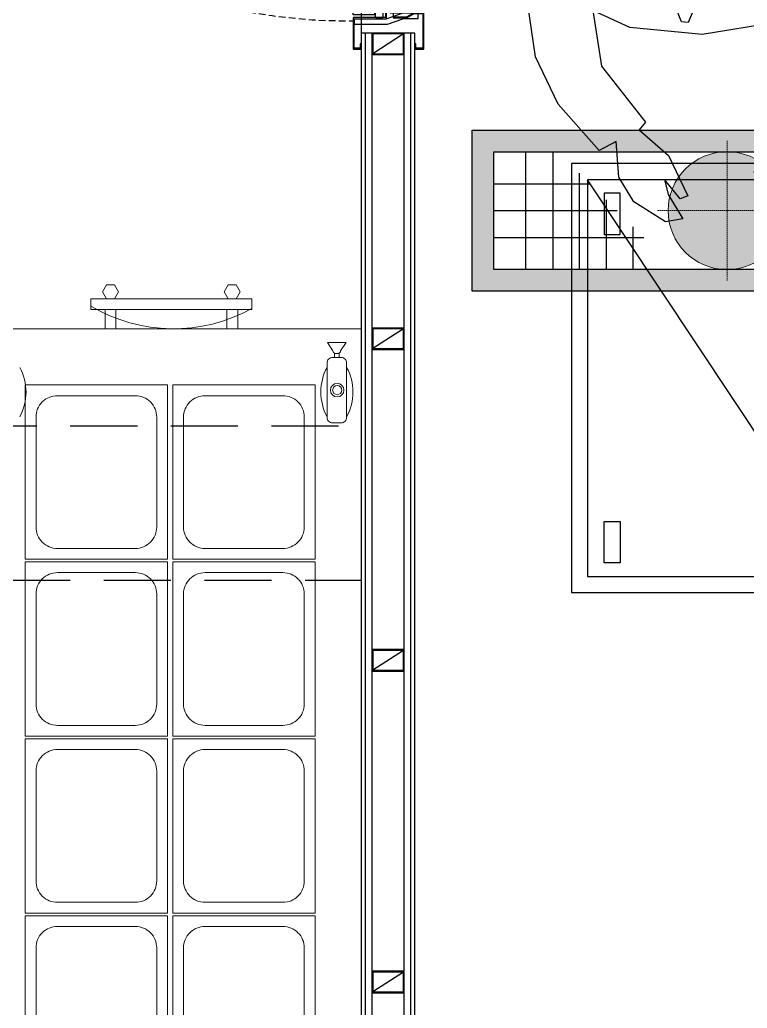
# Model space of a CAD drawing. Header units: millimetres. Extents: x -29311 to -3405, y 28913 to 42880.
# Drawn here: x -16704.9 to -16569.3, y 39549 to 39733.4 of the extents above; entities that cross this region are included whole.
import ezdxf

# ---------------------------------------------------------------- set-up
doc = ezdxf.new("R2010")
doc.units = ezdxf.units.MM
doc.linetypes.add('DASHED2', pattern=[0.375, 0.25, -0.125])
doc.linetypes.add('HIDDEN', pattern=[0.375, 0.25, -0.125])
for name, color, linetype in [('A-BA-HIDDEN', 136, 'HIDDEN'), ('A-DUVAR-ALCIPAN', 9, 'Continuous'), ('A-DUVAR-ALCIPAN-CELIK', 144, 'Continuous'), ('A-KAPI-AHSAP', 245, 'Continuous'), ('A-KAPI-AKSESUAR', 206, 'Continuous'), ('A-KAPI-METAL', 84, 'Continuous'), ('A-KAPI-PROFIL', 206, 'Continuous'), ('A-MERDIVEN', 125, 'Continuous'), ('A-SIVA-ALCIPAN', 247, 'Continuous'), ('A-SIVA-IC', 97, 'Continuous'), ('Duvar-200 cm', 7, 'Continuous'), ('Kıtc-002 Çizgi', 7, 'Continuous'), ('Kıtc-039 İnsan', 32, 'Continuous')]:
    doc.layers.add(name, color=color, linetype=linetype)
for name, color, linetype, lineweight in [('OC-Mutfak Ekipman', 157, 'Continuous', 0), ('TES_SU', 150, 'Continuous', 25), ('yerizg-a', 7, 'Continuous', 15), ('yerizg-b', 7, 'Continuous', 9)]:
    doc.layers.add(name, color=color, linetype=linetype, lineweight=lineweight)

# ---------------------------------------------------------------- blocks, each defined once
blk = doc.blocks.new('A$C1989330F')
at = {"layer": 'A-KAPI-AKSESUAR'}
blk.add_lwpolyline([(27.5, 0), (-27.5, 0), (-27.5, -8), (27.5, -8)], close=True, dxfattribs=at)
blk.add_lwpolyline([(-125, -45), (-20, -45, 0.414214), (-10, -35), (-10, -8), (10, -8), (10, -32, -0.414214), (-23, -65), (-125, -65)], format="xyb", close=True, dxfattribs=at)
blk = doc.blocks.new('*U51')
at = {"ltscale": 12}
h = blk.add_hatch(dxfattribs=at)
h.set_pattern_fill('ANSI31', color=8, scale=5, angle=45)
h.set_pattern_definition([(90, (48.085, 20), (-15.875, 3e-15), [])])
h.paths.add_polyline_path([(1004.1, -130), (44, -130), (44, -160), (1004.1, -160)])
at = {"color": 8, "linetype": 'HIDDEN', "ltscale": 50}
blk.add_lwpolyline([(12.6, -176.2), (12.6, -1188.7, 0.417281), (1025, -165.6)], format="xyb", dxfattribs=at)
at = {"layer": 'A-KAPI-AHSAP'}
for points in [[(44, -165), (34, -165), (34, -148), (34, -148), (34, -125), (44, -125), (44, -165)], [(44, -125), (1004.1, -125)], [(1004.1, -165), (1004.1, -125), (1014.1, -125), (1014.1, -165), (1014.1, -165), (1014.1, -165), (1004.1, -165)], [(1004.1, -165), (44, -165)]]:
    blk.add_lwpolyline(points, dxfattribs=at)
blk.add_lwpolyline([(1004.1, -130), (44, -130), (44, -160), (1004.1, -160)], close=True, dxfattribs=at)
at = {"layer": 'A-KAPI-AKSESUAR'}
for radius in [10, 5, 4]:
    blk.add_circle((12, -175), radius, dxfattribs=at)
at = {"layer": 'A-KAPI-METAL'}
for points in [[(-29, -33.5), (39, -33.5, -0.414214), (40, -34.5), (40, -95.9), (38, -95.9), (38, -36, 0.414214), (37.5, -35.5), (-27.5, -35.5, 0.414214), (-28, -36), (-28, -47.5, 0.414214), (-27.5, -48), (-20, -48), (-20, -50), (-29, -50, -0.414214), (-30, -49), (-30, -34.5, -0.414214)], [(1077.1, -33.5), (1009.1, -33.5, 0.414214), (1008.1, -34.5), (1008.1, -95.9), (1010.1, -95.9), (1010.1, -36, -0.414214), (1010.6, -35.5), (1075.6, -35.5, -0.414214), (1076.1, -36), (1076.1, -47.5, -0.414214), (1075.6, -48), (1068.1, -48), (1068.1, -50), (1077.1, -50, 0.414214), (1078.1, -49), (1078.1, -34.5, 0.414214)], [(-30, -151, -0.414214), (-29, -150), (-20, -150), (-20, -152), (-27.5, -152, 0.414214), (-28, -152.5), (-28, -162.5, 0.414214), (-27.5, -163), (26.5, -163, 0.414214), (27, -162.5), (27, -105, -0.414214), (28.2, -104), (41, -104, -0.414154), (42, -105), (42, -119.5), (42, -94.8), (42, -80.7), (42, -94.8), (40, -94.8), (40, -80.7, -1), (44, -80.7), (44, -119.8, -0.934642), (40, -119.5), (40, -106.5, 0.414214), (39.5, -106), (29.5, -106, 0.414214), (29, -106.5), (29, -164, -0.414214), (28, -165), (-29, -165, -0.414214), (-30, -164)], [(1078.1, -151, 0.414214), (1077.1, -150), (1068.1, -150), (1068.1, -152), (1075.6, -152, -0.414214), (1076.1, -152.5), (1076.1, -162.5, -0.414214), (1075.6, -163), (1021.6, -163, -0.414214), (1021.1, -162.5), (1021.1, -104, 0.414214), (1019.8, -103), (1007.1, -103, 0.414154), (1006.1, -104), (1006.1, -119.5), (1006.1, -94.8), (1006.1, -80.7), (1006.1, -94.8), (1008.1, -94.8), (1008.1, -80.7, 1), (1004.1, -80.7), (1004.1, -119.8, 0.938583), (1008.1, -119.5), (1008.1, -105.5, -0.414214), (1008.6, -105), (1018.5, -105, -0.414214), (1019.1, -105.5), (1019.1, -164, 0.414214), (1020.1, -165), (1077.1, -165, 0.414214), (1078.1, -164)]]:
    blk.add_lwpolyline(points, format="xyb", close=True, dxfattribs=at)
at = {"layer": 'A-KAPI-PROFIL'}
for points in [[(16.5, -100.9), (27.5, -70.4), (27.5, -36.5), (37.5, -36.5), (37.5, -72.2), (25.9, -104.3), (25.9, -163), (16.5, -163)], [(1031.6, -100.9), (1020.6, -70.4), (1020.6, -43.8), (1010.6, -43.8), (1010.6, -72.2), (1022.2, -104.3), (1022.2, -163), (1031.6, -163)]]:
    blk.add_lwpolyline(points, close=True, dxfattribs=at)
for points in [[(36.5, -36.8), (37.5, -36.8), (37.5, -52.5), (29.6, -66.1), (29.6, -89.8), (36.6, -89.8), (36.6, -90.8), (28.6, -90.8), (28.6, -65.8), (36.5, -52.2), (36.5, -36.8)], [(1011.6, -36.8), (1010.6, -36.8), (1010.6, -52.5), (1018.5, -66.1), (1018.5, -89.8), (1011.5, -89.8), (1011.5, -90.8), (1019.5, -90.8), (1019.5, -65.8), (1011.6, -52.2), (1011.6, -36.8)]]:
    blk.add_lwpolyline(points, dxfattribs=at)
at = {"layer": 'A-KAPI-PROFIL', "color": 8}
for points in [[(39.7, -111.2, 0.414214), (37.7, -109.2), (31.3, -109.2, 0.414214), (29.3, -111.2), (29.3, -122, 0.414214), (31.3, -124), (45.3, -124, 0.414214), (46.3, -123), (46.3, -120, 1), (44.3, -120), (44.3, -121.5), (39.7, -121.5)], [(1018.8, -111.2, 0.414214), (1016.8, -109.2), (1010.4, -109.2, 0.414214), (1008.4, -111.2), (1008.4, -121.5), (1003.8, -121.5), (1003.8, -120, 1), (1001.8, -120), (1001.8, -123, 0.414214), (1002.8, -124), (1014.1, -124), (1016.8, -124, 0.414214), (1018.8, -122)]]:
    blk.add_lwpolyline(points, format="xyb", close=True, dxfattribs=at)
at = {"layer": 'DEFPOINTS', "linetype": 'ByBlock', "ltscale": 12}
for p, q in [((0, -50), (0, -150)), ((1048.1, -50), (1048.1, -125))]:
    blk.add_line(p, q, dxfattribs=at)
at = {"ltscale": 12, "xscale": -1, "rotation": 180}
blk.add_blockref('A$C1989330F', (916, -125), dxfattribs=at)
at = {"ltscale": 12}
blk.add_blockref('A$C1989330F', (916, -165), dxfattribs=at)
blk = doc.blocks.new('40 60')
at = {"layer": 'A-DUVAR-ALCIPAN-CELIK'}
for points in [[(82132.16, 6001.66), (82132.16, 6007.66), (82128.16, 6007.66), (82128.16, 6001.66)], [(82132.01, 6001.81), (82132.01, 6007.51), (82128.31, 6007.51), (82128.31, 6001.81)]]:
    blk.add_lwpolyline(points, close=True, dxfattribs=at)
blk.add_lwpolyline([(82128.31, 6007.51), (82132.01, 6001.81)], dxfattribs=at)
blk = doc.blocks.new('Y-SIFON')
at = {"layer": 'yerizg-a', "color": 0, "linetype": 'Continuous'}
blk.add_circle((0, 0), 11, dxfattribs=at)
at = {"layer": 'yerizg-b', "color": 0, "linetype": 'DASHED2'}
for points in [[(0, 13), (0, -13)], [(-13, 0), (13, 0)]]:
    blk.add_lwpolyline(points, dxfattribs=at)
blk = doc.blocks.new('YS-95')
at = {"layer": 'TES_SU'}
h = blk.add_hatch(color=256, dxfattribs=at)
h.dxf.hatch_style = 1
h.paths.add_polyline_path([(93083.26, 14166.91), (93083.26, 14136.91), (93178.26, 14136.91), (93178.26, 14166.91)])
h.paths.add_polyline_path([(93087.26, 14162.91), (93174.26, 14162.91), (93174.26, 14140.91), (93087.26, 14140.91)], flags=16)
h.paths.add_polyline_path([(93103.26, 14156.91), (93103.26, 14151.91), (93108.26, 14151.91), (93108.26, 14146.91), (93093.26, 14146.91), (93093.26, 14156.91)], flags=0)
h.paths.add_polyline_path([(93119.76, 14151.91, -1), (93141.76, 14151.91, -1)], flags=16)
h.paths.add_polyline_path([(93158.26, 14156.91), (93168.26, 14156.91), (93168.26, 14146.91), (93158.26, 14146.91)], flags=0)
at = {"layer": 'TES_SU', "color": 0}
for p, q in [((93093.26, 14140.91), (93093.26, 14162.91)), ((93098.26, 14162.91), (93098.26, 14140.91)), ((93148.26, 14162.91), (93148.26, 14154.91)), ((93153.26, 14162.91), (93153.26, 14149.91)), ((93158.26, 14162.91), (93158.26, 14144.91)), ((93163.26, 14140.91), (93163.26, 14162.91)), ((93168.26, 14162.91), (93168.26, 14140.91)), ((93103.26, 14140.91), (93103.26, 14158.91)), ((93087.26, 14156.91), (93105.26, 14156.91)), ((93174.26, 14156.91), (93156.26, 14156.91)), ((93108.26, 14140.91), (93108.26, 14153.91)), ((93087.26, 14151.91), (93110.26, 14151.91)), ((93174.26, 14151.91), (93151.26, 14151.91)), ((93113.26, 14140.91), (93113.26, 14148.91)), ((93087.26, 14146.91), (93115.26, 14146.91)), ((93174.26, 14146.91), (93156.26, 14146.91))]:
    blk.add_line(p, q, dxfattribs=at)
for points in [[(93083.26, 14166.91), (93178.26, 14166.91), (93178.26, 14136.91), (93083.26, 14136.91)], [(93087.26, 14162.91), (93174.26, 14162.91), (93174.26, 14140.91), (93087.26, 14140.91)]]:
    blk.add_lwpolyline(points, close=True, dxfattribs=at)
at = {"layer": 'TES_SU', "color": 0, "linetype": 'Continuous'}
blk.add_blockref('Y-SIFON', (93130.76, 14151.91), dxfattribs=at)
blk = doc.blocks.new('A$C580B273A')
at = {"layer": 'Kıtc-039 İnsan', "linetype": 'ByBlock'}
blk.add_line((3, 3), (77, 52), dxfattribs=at)
at = {"layer": 'Kıtc-039 İnsan', "linetype": 'ByBlock', "elevation": 0}
blk.add_lwpolyline([(106.33, 16.93), (104.11, 30.67), (105.36, 44.13), (108.55, 51.06), (98.18, 49.41), (87.72, 41.19), (86.28, 42.43), (81.5, 36.95), (74, 33.31), (73.42, 34.75), (77.04, 37.67), (74.23, 36.99), (69.68, 34.29), (69.13, 37.47), (72.87, 43.4), (77.44, 46.17), (84.11, 46.66), (82.42, 49.88), (91.06, 57.52), (99.89, 61.74), (115.27, 63.94), (127.25, 56.67), (135.53, 44.01), (137.8, 29.14), (134.26, 15.8), (122.5, 5.45), (116.72, 3.13), (102.79, 4.49), (92.02, 6.85), (88.49, 7.36), (82.26, 10.6), (78.68, 9.5), (73.09, 12.9), (73.28, 18.61), (74.83, 19.67), (78.24, 16.87), (80.59, 17.45), (77.77, 19.71), (78.37, 20.99), (82.95, 18.93), (86.02, 14.69), (89.76, 14.24), (89.87, 15.63), (93.13, 15.29), (93.19, 15.99)], close=True, dxfattribs=at)
at = {"layer": 'Kıtc-039 İnsan', "linetype": 'ByBlock'}
for points in [[(0, 0), (80, 0), (80, 55), (0, 55)], [(3, 3), (77, 3), (77, 52), (3, 52)], [(5.5, 48.92), (13.24, 48.92), (13.24, 45.93), (5.5, 45.93)], [(74.5, 48.92), (66.76, 48.92), (66.76, 45.93), (74.5, 45.93)], [(5.5, 6.08), (13.24, 6.08), (13.24, 9.07), (5.5, 9.07)], [(74.5, 6.08), (66.76, 6.08), (66.76, 9.07), (74.5, 9.07)]]:
    blk.add_lwpolyline(points, close=True, dxfattribs=at)
at = {"layer": 'Kıtc-039 İnsan', "linetype": 'ByBlock', "elevation": 0}
for points in [[(108.55, 51.06), (112.5, 49.78)], [(114.84, 25.81), (113.1, 29.02), (112.29, 34.25), (112.79, 38.62), (111.6, 43.04), (114.63, 45.83), (120.81, 46.6), (129, 43.63), (131.72, 38.6), (131.8, 32.87), (129.45, 27.99), (122.9, 24.37), (112.31, 25.76), (109.34, 31.95), (106.33, 33.28), (106.47, 34.49), (109.44, 35.67), (111.54, 41.75)], [(106.49, 17.19), (112.86, 13.56)], [(92.86, 15.45), (91.96, 7.07)], [(89.76, 14.24), (88.33, 7.09)]]:
    blk.add_lwpolyline(points, dxfattribs=at)
blk = doc.blocks.new('2. bodrum kat kirişileri')
at = {"layer": 'A-BA-HIDDEN', "ltscale": 50}
for points in [[(976.63, -22544.94), (976.63, -22735.07)], [(659.93, -23074.16), (659.93, -22735.07), (976.63, -22735.07)], [(684.93, -22763.86), (976.63, -22763.86)], [(976.63, -22763.86), (976.63, -23078.05)]]:
    blk.add_lwpolyline(points, dxfattribs=at)
blk = doc.blocks.new('salatabar-150')
at = {"layer": 'OC-Mutfak Ekipman'}
for points in [[(-17512.01, 32165.53), (-17511.26, 32166.83), (-17512.01, 32168.13), (-17513.51, 32168.13), (-17514.26, 32166.83), (-17513.51, 32165.53)], [(-17490.86, 32165.53), (-17491.61, 32166.83), (-17490.86, 32168.13), (-17489.36, 32168.13), (-17488.61, 32166.83), (-17489.36, 32165.53)], [(-17516.44, 32163.53), (-17516.44, 32165.53), (-17486.44, 32165.53), (-17486.44, 32163.53)], [(-17466.05, 32009.95), (-17466.05, 32159.95), (-17536.05, 32159.95), (-17536.05, 32009.95)], [(-17470.18, 32154.6), (-17471, 32154.6), (-17471, 32155.36), (-17470.18, 32155.36)], [(-17528.66, 32116.97), (-17528.66, 32149.47), (-17502.16, 32149.47), (-17502.16, 32116.97)], [(-17501.16, 32116.97), (-17501.16, 32149.47), (-17474.66, 32149.47), (-17474.66, 32116.97)], [(-17528.66, 32083.97), (-17528.66, 32116.47), (-17502.16, 32116.47), (-17502.16, 32083.97)], [(-17501.16, 32083.97), (-17501.16, 32116.47), (-17474.66, 32116.47), (-17474.66, 32083.97)], [(-17528.66, 32050.97), (-17528.66, 32083.47), (-17502.16, 32083.47), (-17502.16, 32050.97)], [(-17501.16, 32050.97), (-17501.16, 32083.47), (-17474.66, 32083.47), (-17474.66, 32050.97)], [(-17528.66, 32017.97), (-17528.66, 32050.47), (-17502.16, 32050.47), (-17502.16, 32017.97)], [(-17501.16, 32017.97), (-17501.16, 32050.47), (-17474.66, 32050.47), (-17474.66, 32017.97)]]:
    blk.add_lwpolyline(points, close=True, dxfattribs=at)
for points in [[(-17513.8, 32163.53), (-17513.8, 32159.95), (-17511.8, 32159.95), (-17511.8, 32163.53)], [(-17489.07, 32163.53), (-17489.07, 32159.95), (-17491.07, 32159.95), (-17491.07, 32163.53)]]:
    blk.add_lwpolyline(points, dxfattribs=at)
for points in [[(-17470.38, 32155.36), (-17470.83, 32155.36, -0.414214), (-17471.33, 32155.86), (-17472.33, 32157.38), (-17468.88, 32157.38), (-17469.88, 32155.86, -0.414214)], [(-17469.76, 32154.6), (-17471.42, 32154.6, 0.414214), (-17472.42, 32153.6), (-17472.42, 32143.41, 0.414214), (-17471.42, 32142.41), (-17469.76, 32142.41, 0.414214), (-17468.76, 32143.41), (-17468.76, 32153.6, 0.414214)], [(-17526.66, 32122.97), (-17526.66, 32143.47, -0.414214), (-17522.66, 32147.47), (-17508.16, 32147.47, -0.414214), (-17504.16, 32143.47), (-17504.16, 32122.97, -0.414214), (-17508.16, 32118.97), (-17522.66, 32118.97, -0.414214)], [(-17499.16, 32122.97), (-17499.16, 32143.47, -0.414214), (-17495.16, 32147.47), (-17480.66, 32147.47, -0.414214), (-17476.66, 32143.47), (-17476.66, 32122.97, -0.414214), (-17480.66, 32118.97), (-17495.16, 32118.97, -0.414214)], [(-17526.66, 32089.97), (-17526.66, 32110.47, -0.414214), (-17522.66, 32114.47), (-17508.16, 32114.47, -0.414214), (-17504.16, 32110.47), (-17504.16, 32089.97, -0.414214), (-17508.16, 32085.97), (-17522.66, 32085.97, -0.414214)], [(-17499.16, 32089.97), (-17499.16, 32110.47, -0.414214), (-17495.16, 32114.47), (-17480.66, 32114.47, -0.414214), (-17476.66, 32110.47), (-17476.66, 32089.97, -0.414214), (-17480.66, 32085.97), (-17495.16, 32085.97, -0.414214)], [(-17526.66, 32056.97), (-17526.66, 32077.47, -0.414214), (-17522.66, 32081.47), (-17508.16, 32081.47, -0.414214), (-17504.16, 32077.47), (-17504.16, 32056.97, -0.414214), (-17508.16, 32052.97), (-17522.66, 32052.97, -0.414214)], [(-17499.16, 32056.97), (-17499.16, 32077.47, -0.414214), (-17495.16, 32081.47), (-17480.66, 32081.47, -0.414214), (-17476.66, 32077.47), (-17476.66, 32056.97, -0.414214), (-17480.66, 32052.97), (-17495.16, 32052.97, -0.414214)], [(-17526.66, 32023.97), (-17526.66, 32044.47, -0.414214), (-17522.66, 32048.47), (-17508.16, 32048.47, -0.414214), (-17504.16, 32044.47), (-17504.16, 32023.97, -0.414214), (-17508.16, 32019.97), (-17522.66, 32019.97, -0.414214)], [(-17499.16, 32023.97), (-17499.16, 32044.47, -0.414214), (-17495.16, 32048.47), (-17480.66, 32048.47, -0.414214), (-17476.66, 32044.47), (-17476.66, 32023.97, -0.414214), (-17480.66, 32019.97), (-17495.16, 32019.97, -0.414214)]]:
    blk.add_lwpolyline(points, format="xyb", close=True, dxfattribs=at)
for radius in [1.26, 0.848]:
    blk.add_circle((-17470.52, 32148.51), radius, dxfattribs=at)
for centre, radius, start, end in [((-17501.05, 32189.95), 30, 239.1526, 299.1598), ((-17538.15, 32148.16), 9.63, 331.4633, 28.5367), ((-17463.95, 32148.16), 9.63, 151.4633, 208.5367), ((-17477.22, 32148.16), 9.63, 331.4633, 28.5367)]:
    blk.add_arc(centre, radius, start, end, dxfattribs=at)

msp = doc.modelspace()

# ---------------------------------------------------------------- linework, layer by layer
at = {"layer": 'A-DUVAR-ALCIPAN'}
for p, q in [((-16640.47, 39730.87), (-16640.49, 39314.67)), ((-16639.22, 39730.87), (-16639.24, 39314.67)), ((-16633.21, 39314.71), (-16633.21, 39730.87)), ((-16631.96, 39314.72), (-16631.96, 39730.87))]:
    msp.add_line(p, q, dxfattribs=at)
at = {"layer": 'A-SIVA-ALCIPAN'}
for p, q in [((-16641.22, 39730.87), (-16641.24, 39316.17)), ((-16641.22, 39730.87), (-16641.24, 39316.17)), ((-16631.21, 39314.72), (-16631.21, 39730.87))]:
    msp.add_line(p, q, dxfattribs=at)
at = {"layer": 'A-SIVA-IC'}
msp.add_lwpolyline([(-16631.21, 39730.87), (-16641.22, 39730.87)], dxfattribs=at)

# ---------------------------------------------------------------- block references
at = {"layer": 'A-DUVAR-ALCIPAN-CELIK', "rotation": 270}
for p in [(-22640.87, 121859.03), (-22640.87, 121804.03), (-22640.87, 121744.03), (-22640.87, 121684.03)]:
    msp.add_blockref('40 60', p, dxfattribs=at)
at = {"layer": 'A-KAPI-AHSAP', "xscale": 0.1, "yscale": 0.1, "zscale": 0.1, "rotation": 270}
msp.add_blockref('*U51', (-16626.21, 39835.68), dxfattribs=at)
at = {"layer": 'A-MERDIVEN'}
msp.add_blockref('2. bodrum kat kirişileri', (-17617.87, 62392.7), dxfattribs=at)
at = {"layer": 'Duvar-200 cm'}
msp.add_blockref('YS-95', (-109703.78, 25545.85), dxfattribs=at)
at = {"layer": 'Kıtc-002 Çizgi', "rotation": 90}
msp.add_blockref('A$C580B273A', (-16547.01, 39626.54), dxfattribs=at)
at = {"layer": 'TES_SU'}
msp.add_blockref('salatabar-150', (824.83, 7515.77), dxfattribs=at)

doc.saveas('drawing.dxf')
